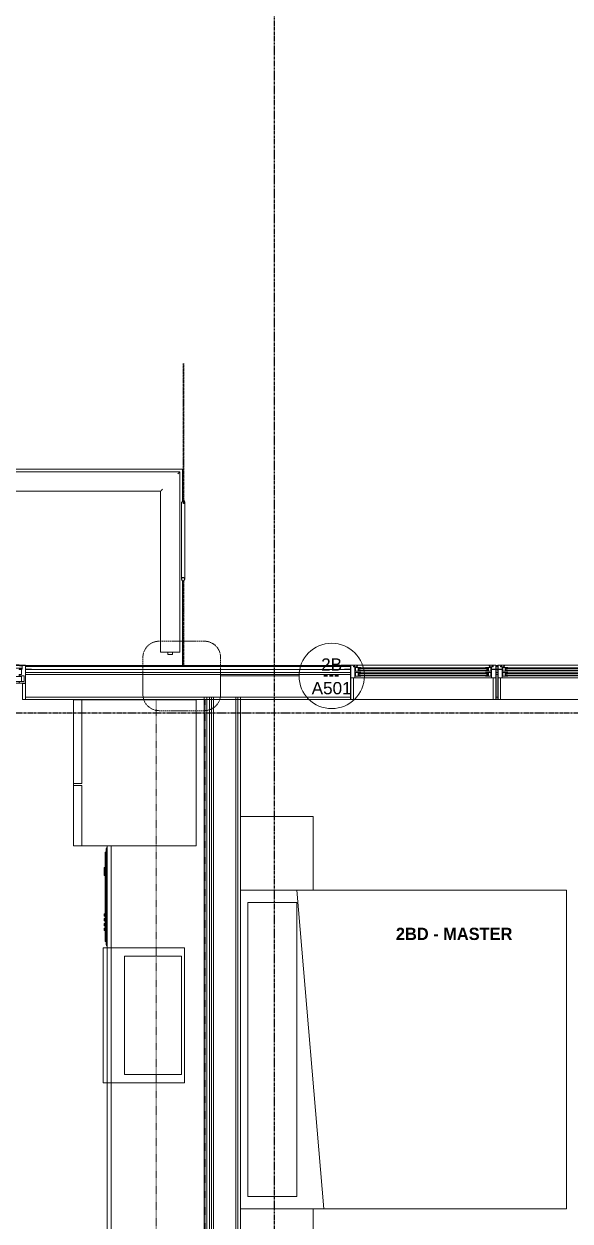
# Model space of a CAD drawing. Header units: inches. Extents: x -4093 to -1777, y 9773 to 12264.
# Drawn here: x -2561.7 to -2428, y 10714.9 to 11007.9 of the extents above; entities that cross this region are included whole.
import ezdxf

# ---------------------------------------------------------------- set-up
doc = ezdxf.new("R2010")
doc.units = ezdxf.units.IN
doc.header["$MEASUREMENT"] = 0
for name, pattern in [('Center 1_4_', [0.53125, 0.25, -0.09375, 0.09375, -0.09375]), ('Dash', [0.25, 0.125, -0.125]), ('Dash Dot 3_16_', [0.3125, 0.1875, -0.0625, 0, -0.0625]), ('Grid Line 1_2_', [0.875, 0.5, -0.125, 0.125, -0.125]), ('Hidden 1_8_', [0.1875, 0.125, -0.0625])]:
    doc.linetypes.add(name, pattern=pattern)
for name, color, linetype, lineweight in [('0-1', 7, 'Continuous', 5), ('0-2', 7, 'Continuous', 9), ('A-ANNO-SYMB', 150, 'Continuous', 9), ('A-ANNO-SYMB-1', 150, 'Dash Dot 3_16_', 9), ('A-AREA-IDEN', 2, 'Continuous', 9), ('A-DETL-CNTR', 5, 'Center 1_4_', 9), ('A-DETL-GENF', 92, 'Continuous', 18), ('A-DETL-GENF-2', 92, 'Continuous', 9), ('A-DETL-GENF-HDLN', 1, 'Dash', 9), ('A-DETL-HDLN', 90, 'Hidden 1_8_', 9), ('A-DOOR', 31, 'Continuous', 18), ('A-DOOR-4', 31, 'Continuous', 9), ('A-DOOR-FRAM-2', 31, 'Continuous', 9), ('A-FLOR-2', 192, 'Continuous', 9), ('A-FLOR-HRAL', 11, 'Continuous', 9), ('A-GLAZ', 151, 'Continuous', 18), ('A-GLAZ-1', 151, 'Continuous', 9), ('A-GLAZ-2', 151, 'Continuous', 30), ('A-WALL', 113, 'Continuous', 18), ('A-WALL-2', 250, 'Continuous', 18), ('A-WALL-3', 113, 'Continuous', 9), ('I-FURN-1', 7, 'Continuous', 9), ('I-WALL-1', 7, 'Continuous', 9), ('P-SANR-FIXT-1', 7, 'Continuous', 9), ('Q-CASE-1', 7, 'Continuous', 9), ('Q-CASE-HDLN-1', 7, 'Dash', 9), ('Q-SPCQ-1', 7, 'Continuous', 9), ('S-BEAM', 12, 'Continuous', 9), ('S-GRID-1', 1, 'Grid Line 1_2_', 30)]:
    doc.layers.add(name, color=color, linetype=linetype, lineweight=lineweight)
doc.styles.add('Arial', font='arial.ttf', dxfattribs={"height": 3})
doc.styles.add('Century Gothic', font='ufonts.com_century-gothic.ttf', dxfattribs={"height": 0.09375})
doc.styles.add('Century Gothic_B', font='GOTHICB.TTF', dxfattribs={"height": 3})

# ---------------------------------------------------------------- blocks, each defined once
blk = doc.blocks.new('Bed-Standard - King 78_ x 80_-V4-BACKGROUND - 3RD FLOOR')
at = {"layer": 'I-FURN-1'}
for p, q in [((-28.31, 38.02), (-28.31, -41.8)), ((-25.31, 36.2), (-25.31, 24.2)), ((-25.31, 36.2), (46.69, 36.2)), ((46.69, 36.2), (46.69, 24.2)), ((49.69, -41.8), (49.69, 38.02)), ((49.69, 24.2), (-28.31, 17.63)), ((-25.31, 24.2), (46.69, 24.2)), ((-28.31, -41.8), (49.69, -41.8))]:
    blk.add_line(p, q, dxfattribs=at)
blk = doc.blocks.new('Table-Night Stand - 18_ x 18_ x 24_-1352623-BACKGROUND - 3RD FLOOR')
at = {"layer": 'I-FURN-1'}
for p, q in [((18.15, 0), (18.15, 17.81)), ((0.15, 0), (18.15, 0))]:
    blk.add_line(p, q, dxfattribs=at)
blk = doc.blocks.new('Table-Night Stand - 18_ x 18_ x 24_-V9-BACKGROUND - 3RD FLOOR')
at = {"layer": 'I-FURN-1'}
for p, q in [((0.15, 17.81), (0.15, 0)), ((0.15, 0), (18.15, 0))]:
    blk.add_line(p, q, dxfattribs=at)
blk = doc.blocks.new('OD_CW_Base Cabinet - OD_CW_Base Cabinet-V61-BACKGROUND - 3RD FLOOR')
at = {"layer": 'Q-CASE-1'}
for p, q in [((0.74, 23.81), (0.74, 21.81)), ((36.49, 0), (131.34, 0)), ((161.34, 0), (191.34, 0))]:
    blk.add_line(p, q, dxfattribs=at)
blk = doc.blocks.new('OD_CW_Upper Cabinet - OD_CW_Upper Cabinet-4366994-BACKGROUND - 3RD FLOOR')
at = {"layer": 'Q-CASE-HDLN-1'}
for p, q in [((191.34, 24), (0.74, 24)), ((0.74, 24), (0.74, 12)), ((191.34, 12), (191.34, 24)), ((0.74, 12), (191.34, 12))]:
    blk.add_line(p, q, dxfattribs=at)
blk = doc.blocks.new('Refrigerator_-_Side-by-Side_6047 - 36_ X 30_-1372843-BACKGROUND - 3RD FLOOR')
at = {"layer": 'Q-SPCQ-1'}
for p, q in [((-17.88, 15.58), (17.87, 15.58)), ((-17.88, -14.42), (-17.88, 15.58)), ((-17.88, 15.58), (-3.13, 15.58)), ((-17.88, 15.58), (-17.88, 13.58)), ((-3.13, 13.58), (-3.13, 15.58)), ((-2.63, 15.58), (17.87, 15.58)), ((-2.63, 15.58), (-2.63, 13.58)), ((17.87, 15.58), (17.87, -14.42)), ((17.87, 13.58), (17.87, 15.58)), ((-3.13, 13.58), (-17.88, 13.58)), ((17.87, 13.58), (-2.63, 13.58)), ((17.87, -14.42), (-17.88, -14.42))]:
    blk.add_line(p, q, dxfattribs=at)
blk = doc.blocks.new('Stainless Steel Farmhous Kitchen Sink - Stainless Steel Farmhous Kitchen Sink-2443921-BACKGROUND - 3RD FLOOR')
at = {"layer": 'P-SANR-FIXT-1'}
for p, q in [((0, -2.25), (-33, -2.25)), ((-33, -2.25), (-33, -22.2)), ((0, -22.2), (0, -2.25)), ((-31, -16.96), (-31, -3)), ((-31, -3), (-2, -3)), ((-2, -3), (-2, -16.96)), ((-2, -16.96), (-31, -16.96)), ((-33, -22.2), (0, -22.2))]:
    blk.add_line(p, q, dxfattribs=at)
blk = doc.blocks.new('CTR - 1st Phase - Unit Layouts_rvt-1-BACKGROUND - 3RD FLOOR')
at = {"layer": 'Q-CASE-1'}
for p, q in [((-2519.56, 10842.51), (-2517.56, 10842.51)), ((-2541.37, 10711.91), (-2541.37, 10806.76)), ((-2540.37, 10711.91), (-2540.37, 10806.76)), ((-2540.37, 10806.76), (-2540.37, 10711.91))]:
    blk.add_line(p, q, dxfattribs=at)
at = {"layer": 'Q-SPCQ-1'}
for p, q in [((-2541.84, 10783.35), (-2541.84, 10805.17)), ((-2541.59, 10805.17), (-2541.84, 10805.17)), ((-2541.59, 10806.06), (-2541.59, 10783.33)), ((-2541.37, 10806.26), (-2541.39, 10806.26)), ((-2541.84, 10801.44), (-2542.09, 10801.44)), ((-2542.09, 10800.45), (-2542.09, 10801.44)), ((-2542.09, 10799.47), (-2542.09, 10800.45)), ((-2542.09, 10799.47), (-2541.84, 10799.47)), ((-2542.09, 10789.52), (-2542.09, 10790.11)), ((-2541.84, 10790.11), (-2542.09, 10790.11)), ((-2542.09, 10789.52), (-2541.84, 10789.52)), ((-2542.09, 10788.34), (-2542.09, 10788.93)), ((-2541.84, 10788.93), (-2542.09, 10788.93)), ((-2542.09, 10788.34), (-2541.84, 10788.34)), ((-2542.09, 10787.16), (-2542.09, 10787.75)), ((-2541.84, 10787.75), (-2542.09, 10787.75)), ((-2542.09, 10787.16), (-2541.84, 10787.16)), ((-2542.09, 10785.98), (-2542.09, 10786.57)), ((-2541.84, 10786.57), (-2542.09, 10786.57)), ((-2542.09, 10785.98), (-2541.84, 10785.98)), ((-2541.59, 10783.35), (-2541.84, 10783.35)), ((-2541.59, 10783.33), (-2541.59, 10782.46)), ((-2541.39, 10782.26), (-2541.37, 10782.26))]:
    blk.add_line(p, q, dxfattribs=at)
for centre, radius, start, end in [((-2541.39, 10806.06), 0.197, 90, 180), ((-2541.39, 10806.06), 0.197, 105, 165), ((-2540.52, 10783.33), 1.07, 180, 216.3436), ((-2541.39, 10782.46), 0.197, 180, 270)]:
    blk.add_arc(centre, radius, start, end, dxfattribs=at)
at = {"layer": '0-2'}
for name, p, rotation in [('Refrigerator_-_Side-by-Side_6047 - 36_ X 30_-1372843-BACKGROUND - 3RD FLOOR', (-2533.98, 10824.63), 90.00000000000064), ('OD_CW_Base Cabinet - OD_CW_Base Cabinet-V61-BACKGROUND - 3RD FLOOR', (-2541.37, 10843.25), 269.9999999999955), ('OD_CW_Upper Cabinet - OD_CW_Upper Cabinet-4366994-BACKGROUND - 3RD FLOOR', (-2541.37, 10843.25), 270.0000000000159), ('Table-Night Stand - 18_ x 18_ x 24_-1352623-BACKGROUND - 3RD FLOOR', (-2490.87, 10795.72), 89.99999999962053), ('Bed-Standard - King 78_ x 80_-V4-BACKGROUND - 3RD FLOOR', (-2470.67, 10746.18), 89.99999999962053), ('Stainless Steel Farmhous Kitchen Sink - Stainless Steel Farmhous Kitchen Sink-2443921-BACKGROUND - 3RD FLOOR', (-2520.15, 10748.76), 270.0000000000002), ('Table-Night Stand - 18_ x 18_ x 24_-V9-BACKGROUND - 3RD FLOOR', (-2490.87, 10699.72), 89.99999999962053)]:
    blk.add_blockref(name, p, dxfattribs=dict(at, rotation=rotation))
blk = doc.blocks.new('CTR - 1st Phase - Common Walls_rvt-1-BACKGROUND - 3RD FLOOR')
at = {"layer": 'A-WALL-2'}
for p, q in [((-2516.94, 10843.14), (-2516.94, 10458.16)), ((-2516.31, 10843.14), (-2516.31, 10458.16)), ((-2515.81, 10843.14), (-2515.81, 10458.16)), ((-2515.31, 10843.14), (-2515.31, 10458.16)), ((-2509.81, 10843.14), (-2509.81, 10458.16)), ((-2509.31, 10843.14), (-2509.31, 10458.16))]:
    blk.add_line(p, q, dxfattribs=at)
at = {"layer": 'I-WALL-1'}
for p, q in [((-2508.69, 10843.14), (-2517.56, 10843.14)), ((-2517.56, 10843.14), (-2517.56, 10496.91)), ((-2508.69, 10578.1), (-2508.69, 10843.14))]:
    blk.add_line(p, q, dxfattribs=at)
blk = doc.blocks.new('CTR - 1st Phase - Structure_rvt-1-BACKGROUND - 3RD FLOOR')
at = {"layer": 'S-GRID-1'}
for p, q in [((-2500.32, 9772.61), (-2500.32, 12247.5)), ((-1777.25, 10839.19), (-4076.95, 10839.19))]:
    blk.add_line(p, q, dxfattribs=at)
blk = doc.blocks.new('Window-Double_Hung-Marvin-Essential - 2-WIDE _TEMP ALL LOW_ ESDH3066-3454268-BACKGROUND - 3RD FLOOR')
at = {"layer": 'A-DETL-GENF'}
for p, q in [((-19.25, 3.23), (-19.25, 3.19)), ((-17.75, 3.23), (-19.25, 3.23)), ((-19.25, 3.19), (-17.9, 3.19)), ((-17.9, 3.19), (-17.9, 3.08)), ((-17.9, 3.08), (-17.75, 3.08)), ((-17.75, 4.28), (-17.16, 4.28)), ((-17.75, 4.28), (-17.75, 1.19)), ((-17.08, 3.87), (-17.16, 4.28)), ((-17.08, 3.87), (-16.19, 3.87)), ((-16.85, 4.25), (-16.85, 3.87)), ((-16.3, 4.25), (-16.85, 4.25)), ((-16.38, 3.77), (-16.72, 3.77)), ((-16.72, 3.77), (-16.72, 1.19)), ((-15.34, 3.69), (-16.56, 3.69)), ((-16.56, 2.75), (-16.56, 3.69)), ((-16.38, 3.87), (-16.38, 3.77)), ((-16.3, 4.01), (-16.3, 4.25)), ((-16.18, 4.01), (-16.3, 4.01)), ((-16.19, 3.97), (-16.1, 3.97)), ((-16.19, 3.87), (-16.19, 3.97)), ((-16.18, 4.22), (-16.1, 4.22)), ((-16.18, 4.22), (-16.18, 4.01)), ((-16.1, 3.97), (-16.1, 4.22)), ((-15.94, 2.87), (-15.94, 3.59)), ((-15.94, 3.59), (-15.28, 3.59)), ((15.84, 3.57), (-15.84, 3.57)), ((-15.84, 2.88), (-15.84, 3.57)), ((15.84, 3.45), (-15.84, 3.45)), ((15.84, 3.01), (-15.84, 3.01)), ((-15.54, 3.01), (-15.54, 3.45)), ((-15.34, 3.69), (-15.28, 3.63)), ((-15.28, 3.59), (-15.28, 3.63)), ((15.34, 3.69), (15.28, 3.63)), ((15.28, 3.59), (15.28, 3.63)), ((15.94, 3.59), (15.28, 3.59)), ((15.34, 3.69), (16.56, 3.69)), ((15.54, 3.01), (15.54, 3.45)), ((15.84, 2.88), (15.84, 3.57)), ((15.94, 2.87), (15.94, 3.59)), ((16.18, 4.22), (16.1, 4.22)), ((16.1, 3.97), (16.1, 4.22)), ((16.19, 3.97), (16.1, 3.97)), ((16.18, 4.22), (16.18, 4.01)), ((16.18, 4.01), (16.3, 4.01)), ((16.19, 3.87), (16.19, 3.97)), ((17.08, 3.87), (16.19, 3.87)), ((16.3, 4.01), (16.3, 4.25)), ((16.3, 4.25), (16.85, 4.25)), ((16.38, 3.87), (16.38, 3.77)), ((16.38, 3.77), (16.72, 3.77)), ((16.56, 2.75), (16.56, 3.69)), ((16.72, 3.77), (16.72, 1.19)), ((16.85, 4.25), (16.85, 3.87)), ((17.08, 3.87), (17.16, 4.28)), ((17.75, 4.28), (17.16, 4.28)), ((17.75, 4.28), (17.75, 1.19)), ((17.75, 3.23), (19.25, 3.23)), ((17.9, 3.08), (17.75, 3.08)), ((17.9, 3.19), (17.9, 3.08)), ((19.25, 3.19), (17.9, 3.19)), ((19.25, 3.23), (19.25, 3.19)), ((-16.72, 1.19), (-17.75, 1.19)), ((-16.56, 2.75), (-15.34, 2.75)), ((-15.34, 2.47), (-16.56, 2.47)), ((-16.56, 1.53), (-16.56, 2.47)), ((-16.56, 1.53), (-15.34, 1.53)), ((-15.28, 2.87), (-15.94, 2.87)), ((-15.94, 1.65), (-15.94, 2.37)), ((-15.94, 2.37), (-15.28, 2.37)), ((-15.28, 1.65), (-15.94, 1.65)), ((15.84, 2.88), (-15.84, 2.88)), ((15.84, 2.35), (-15.84, 2.35)), ((-15.84, 1.66), (-15.84, 2.35)), ((15.84, 2.23), (-15.84, 2.23)), ((15.84, 1.79), (-15.84, 1.79)), ((15.84, 1.66), (-15.84, 1.66)), ((-15.54, 1.79), (-15.54, 2.23)), ((-15.34, 2.75), (-15.28, 2.81)), ((-15.34, 2.47), (-15.28, 2.41)), ((-15.34, 1.53), (-15.28, 1.59)), ((-15.28, 2.81), (-15.28, 2.87)), ((-15.28, 2.37), (-15.28, 2.41)), ((-15.28, 1.59), (-15.28, 1.65)), ((15.28, 2.81), (15.28, 2.87)), ((15.28, 2.87), (15.94, 2.87)), ((15.34, 2.75), (15.28, 2.81)), ((15.34, 2.47), (15.28, 2.41)), ((15.28, 2.37), (15.28, 2.41)), ((15.94, 2.37), (15.28, 2.37)), ((15.28, 1.59), (15.28, 1.65)), ((15.28, 1.65), (15.94, 1.65)), ((15.34, 1.53), (15.28, 1.59)), ((16.56, 2.75), (15.34, 2.75)), ((15.34, 2.47), (16.56, 2.47)), ((16.56, 1.53), (15.34, 1.53)), ((15.54, 1.79), (15.54, 2.23)), ((15.84, 1.66), (15.84, 2.35)), ((15.94, 1.65), (15.94, 2.37)), ((16.56, 1.53), (16.56, 2.47)), ((16.72, 1.19), (17.75, 1.19))]:
    blk.add_line(p, q, dxfattribs=at)
at = {"layer": 'A-DETL-GENF-HDLN'}
blk.add_line((16.1, 4.22), (-16.5, 4.22), dxfattribs=at)
at = {"layer": 'A-GLAZ'}
for p, q in [((-17.13, 1.16), (-17.13, -4.19)), ((17.12, -4.19), (17.12, 1.16)), ((-17.13, -4.19), (-17.75, -4.19)), ((17.12, -4.19), (17.75, -4.19))]:
    blk.add_line(p, q, dxfattribs=at)
at = {"layer": 'A-GLAZ-1'}
for p, q in [((17.75, 4.28), (-17.75, 4.28)), ((20.21, 4.25), (17.75, 4.25)), ((17.75, 4.19), (20.21, 4.19)), ((20.21, 4.19), (20.21, 4.25)), ((-17.75, 1.19), (17.75, 1.19)), ((-17.75, -4.19), (17.75, -4.19))]:
    blk.add_line(p, q, dxfattribs=at)
at = {"layer": 'A-GLAZ-2'}
for p, q in [((-17.75, 4.28), (-17.75, 1.19)), ((17.75, 1.19), (17.75, 4.28)), ((-17.75, 1.16), (-17.75, -4.19)), ((17.75, -4.19), (17.75, 1.16))]:
    blk.add_line(p, q, dxfattribs=at)
blk = doc.blocks.new('Window-Double_Hung-Marvin-Essential - 2-WIDE _TEMP ALL LOW_ ESDH3066-3454271-BACKGROUND - 3RD FLOOR')
at = {"layer": 'A-DETL-GENF'}
for p, q in [((-16.72, -1.19), (-17.75, -1.19)), ((-17.75, -4.28), (-17.75, -1.19)), ((-16.72, -3.77), (-16.72, -1.19)), ((-16.56, -1.53), (-15.34, -1.53)), ((-16.56, -1.53), (-16.56, -2.47)), ((-15.34, -2.47), (-16.56, -2.47)), ((-16.56, -2.75), (-15.34, -2.75)), ((-16.56, -2.75), (-16.56, -3.69)), ((-15.28, -1.65), (-15.94, -1.65)), ((-15.94, -1.65), (-15.94, -2.37)), ((-15.94, -2.37), (-15.28, -2.37)), ((-15.28, -2.87), (-15.94, -2.87)), ((-15.94, -2.87), (-15.94, -3.59)), ((15.84, -1.66), (-15.84, -1.66)), ((-15.84, -1.66), (-15.84, -2.35)), ((15.84, -1.79), (-15.84, -1.79)), ((15.84, -2.23), (-15.84, -2.23)), ((15.84, -2.35), (-15.84, -2.35)), ((15.84, -2.88), (-15.84, -2.88)), ((-15.84, -2.88), (-15.84, -3.57)), ((-15.54, -1.79), (-15.54, -2.23)), ((-15.34, -1.53), (-15.28, -1.59)), ((-15.34, -2.47), (-15.28, -2.41)), ((-15.34, -2.75), (-15.28, -2.81)), ((-15.28, -1.59), (-15.28, -1.65)), ((-15.28, -2.37), (-15.28, -2.41)), ((-15.28, -2.81), (-15.28, -2.87)), ((15.34, -1.53), (15.28, -1.59)), ((15.28, -1.59), (15.28, -1.65)), ((15.28, -1.65), (15.94, -1.65)), ((15.28, -2.37), (15.28, -2.41)), ((15.94, -2.37), (15.28, -2.37)), ((15.34, -2.47), (15.28, -2.41)), ((15.34, -2.75), (15.28, -2.81)), ((15.28, -2.81), (15.28, -2.87)), ((15.28, -2.87), (15.94, -2.87)), ((16.56, -1.53), (15.34, -1.53)), ((15.34, -2.47), (16.56, -2.47)), ((16.56, -2.75), (15.34, -2.75)), ((15.54, -1.79), (15.54, -2.23)), ((15.84, -1.66), (15.84, -2.35)), ((15.84, -2.88), (15.84, -3.57)), ((15.94, -1.65), (15.94, -2.37)), ((15.94, -2.87), (15.94, -3.59)), ((16.56, -1.53), (16.56, -2.47)), ((16.56, -2.75), (16.56, -3.69)), ((16.72, -3.77), (16.72, -1.19)), ((16.72, -1.19), (17.75, -1.19)), ((17.75, -4.28), (17.75, -1.19)), ((-19.25, -3.23), (-19.25, -3.19)), ((-19.25, -3.19), (-17.9, -3.19)), ((-17.75, -3.23), (-19.25, -3.23)), ((-17.9, -3.19), (-17.9, -3.08)), ((-17.9, -3.08), (-17.75, -3.08)), ((-17.75, -4.28), (-17.16, -4.28)), ((-17.08, -3.87), (-17.16, -4.28)), ((-17.08, -3.87), (-16.19, -3.87)), ((-16.85, -4.25), (-16.85, -3.87)), ((-16.3, -4.25), (-16.85, -4.25)), ((-16.38, -3.77), (-16.72, -3.77)), ((-15.34, -3.69), (-16.56, -3.69)), ((-16.38, -3.87), (-16.38, -3.77)), ((-16.18, -4.01), (-16.3, -4.01)), ((-16.3, -4.01), (-16.3, -4.25)), ((-16.19, -3.87), (-16.19, -3.97)), ((-16.19, -3.97), (-16.1, -3.97)), ((-16.18, -4.22), (-16.18, -4.01)), ((-16.18, -4.22), (-16.1, -4.22)), ((-16.1, -3.97), (-16.1, -4.22)), ((-15.94, -3.59), (-15.28, -3.59)), ((15.84, -3.01), (-15.84, -3.01)), ((15.84, -3.45), (-15.84, -3.45)), ((15.84, -3.57), (-15.84, -3.57)), ((-15.54, -3.01), (-15.54, -3.45)), ((-15.34, -3.69), (-15.28, -3.63)), ((-15.28, -3.59), (-15.28, -3.63)), ((15.28, -3.59), (15.28, -3.63)), ((15.94, -3.59), (15.28, -3.59)), ((15.34, -3.69), (15.28, -3.63)), ((15.34, -3.69), (16.56, -3.69)), ((15.54, -3.01), (15.54, -3.45)), ((16.19, -3.97), (16.1, -3.97)), ((16.1, -3.97), (16.1, -4.22)), ((16.18, -4.22), (16.1, -4.22)), ((16.18, -4.22), (16.18, -4.01)), ((16.18, -4.01), (16.3, -4.01)), ((17.08, -3.87), (16.19, -3.87)), ((16.19, -3.87), (16.19, -3.97)), ((16.3, -4.01), (16.3, -4.25)), ((16.3, -4.25), (16.85, -4.25)), ((16.38, -3.87), (16.38, -3.77)), ((16.38, -3.77), (16.72, -3.77)), ((16.85, -4.25), (16.85, -3.87)), ((17.08, -3.87), (17.16, -4.28)), ((17.75, -4.28), (17.16, -4.28)), ((17.9, -3.08), (17.75, -3.08)), ((17.75, -3.23), (19.25, -3.23)), ((17.9, -3.19), (17.9, -3.08)), ((19.25, -3.19), (17.9, -3.19)), ((19.25, -3.23), (19.25, -3.19))]:
    blk.add_line(p, q, dxfattribs=at)
at = {"layer": 'A-DETL-GENF-HDLN'}
blk.add_line((16.1, -4.22), (-16.5, -4.22), dxfattribs=at)
at = {"layer": 'A-GLAZ'}
for p, q in [((-17.13, 4.19), (-17.75, 4.19)), ((-17.13, -1.16), (-17.13, 4.19)), ((17.12, 4.19), (17.75, 4.19)), ((17.12, 4.19), (17.12, -1.16))]:
    blk.add_line(p, q, dxfattribs=at)
at = {"layer": 'A-GLAZ-1'}
for p, q in [((-17.75, 4.19), (17.75, 4.19)), ((-17.75, -1.19), (17.75, -1.19)), ((17.75, -4.28), (-17.75, -4.28)), ((17.75, -4.19), (20.21, -4.19)), ((20.21, -4.25), (17.75, -4.25)), ((20.21, -4.19), (20.21, -4.25))]:
    blk.add_line(p, q, dxfattribs=at)
at = {"layer": 'A-GLAZ-2'}
for p, q in [((-17.75, -1.16), (-17.75, 4.19)), ((17.75, 4.19), (17.75, -1.16)), ((-17.75, -4.28), (-17.75, -1.19)), ((17.75, -1.19), (17.75, -4.28))]:
    blk.add_line(p, q, dxfattribs=at)
blk = doc.blocks.new('Door-Sliding-Marvin-2_Panel_Patio_Door-Essential - LR-MARVIN ESSENTIAL SLIDING - 6_-0_X6_-10_ - 3RD FLOOR-3441016-BACKGROUND - 3RD FLOOR')
at = {"layer": 'A-DETL-GENF'}
for p, q in [((-37.25, 3.19), (-37.25, 3.23)), ((-35.75, 3.23), (-37.25, 3.23)), ((-35.91, 3.19), (-37.25, 3.19)), ((-35.91, 3.19), (-35.91, 3.08)), ((-35.75, 3.08), (-35.91, 3.08)), ((-35, 4.28), (-35.75, 4.28)), ((-35.75, 4.28), (-35.75, -0.19)), ((-35, 3.31), (-35, 4.28)), ((-34.25, 3.31), (-35, 3.31)), ((-34.81, 3.19), (-32.46, 3.19)), ((-34.81, 1.94), (-34.81, 3.19)), ((-34.25, 3.19), (-34.25, 3.31)), ((-32.46, 3.19), (-32.38, 2.87)), ((-1.29, 3.19), (-1.38, 2.87)), ((0.87, 3.19), (-1.29, 3.19)), ((-0.24, 4.05), (-0.24, 3.53)), ((0.34, 4.05), (-0.24, 4.05)), ((-0.24, 3.53), (1.51, 3.53)), ((0.6, 4.36), (0.34, 4.05)), ((1.35, 4.36), (0.6, 4.36)), ((0.87, 1.72), (0.87, 3.19)), ((1.35, 4.05), (1.35, 4.36)), ((1.35, 4.05), (1.51, 4.05)), ((1.51, 3.69), (1.51, 4.05)), ((1.71, 3.69), (1.51, 3.69)), ((1.51, 3.65), (1.75, 3.65)), ((1.51, 3.53), (1.51, 3.65)), ((1.64, 3.83), (1.64, 3.94)), ((1.75, 3.94), (1.64, 3.94)), ((1.64, 3.83), (1.71, 3.83)), ((1.71, 3.83), (1.71, 3.69)), ((1.75, 3.65), (1.75, 3.94)), ((33.01, 3.94), (33.12, 3.94)), ((33.01, 3.65), (33.01, 3.94)), ((33.25, 3.65), (33.01, 3.65)), ((33.12, 3.83), (33.05, 3.83)), ((33.05, 3.83), (33.05, 3.69)), ((33.05, 3.69), (33.25, 3.69)), ((33.12, 3.83), (33.12, 3.94)), ((33.25, 3.69), (33.25, 4.05)), ((33.41, 4.05), (33.25, 4.05)), ((33.25, 3.53), (33.25, 3.65)), ((35, 3.53), (33.25, 3.53)), ((33.41, 4.05), (33.41, 4.36)), ((33.41, 4.36), (34.16, 4.36)), ((34.16, 4.36), (34.42, 4.05)), ((34.25, 3.19), (34.25, 3.31)), ((34.25, 3.31), (35, 3.31)), ((34.81, 3.19), (34.25, 3.19)), ((34.42, 4.05), (35, 4.05)), ((34.81, 1.94), (34.81, 3.19)), ((35, 4.28), (35.75, 4.28)), ((35, 3.31), (35, 4.28)), ((35.75, 4.28), (35.75, -0.19)), ((35.75, 3.23), (37.25, 3.23)), ((35.75, 3.08), (35.9, 3.08)), ((35.9, 3.19), (35.9, 3.08)), ((35.9, 3.19), (37.25, 3.19)), ((37.25, 3.19), (37.25, 3.23)), ((-35.5, 1.62), (-35.5, 0.25)), ((-35.5, 1.62), (-34.25, 1.62)), ((-35.5, 0.25), (-34.39, 0.25)), ((-32.41, 1.94), (-34.81, 1.94)), ((-34.39, 0.25), (-34.25, 0.1)), ((-34.25, 1.62), (-34.25, 1.94)), ((-34.25, -0.19), (-34.25, 0.1)), ((-32.38, 2.87), (-33.09, 2.87)), ((-33.09, 2.87), (-33.09, 2.12)), ((-33.09, 2.12), (-32.34, 2.12)), ((-32.98, 2.87), (-0.77, 2.87)), ((-32.98, 2.72), (-32.98, 2.87)), ((-32.98, 2.72), (-0.77, 2.72)), ((-32.98, 2.27), (-0.77, 2.27)), ((-32.98, 2.27), (-32.98, 2.12)), ((-32.98, 2.12), (-0.77, 2.12)), ((-32.87, 2.72), (-32.87, 2.27)), ((-32.61, 2.72), (-32.61, 2.27)), ((-32.34, 2), (-32.41, 1.94)), ((-32.34, 2.12), (-32.34, 2)), ((-0.66, 2.12), (-1.41, 2.12)), ((-1.41, 2.12), (-1.41, 2)), ((-1.41, 2), (-1.34, 1.94)), ((-1.38, 2.87), (-0.66, 2.87)), ((-1.34, 1.94), (0.87, 1.94)), ((-1.14, 2.72), (-1.14, 2.27)), ((-0.88, 2.72), (-0.88, 2.27)), ((0.24, 1.82), (-0.88, 1.72)), ((-0.88, 0.25), (-0.88, 1.72)), ((-0.88, 1.5), (1.29, 1.5)), ((1.34, 0.25), (-0.88, 0.25)), ((-0.77, 2.72), (-0.77, 2.87)), ((-0.77, 2.27), (-0.77, 2.12)), ((-0.66, 2.87), (-0.66, 2.12)), ((-0.43, 1.68), (0.43, 1.76)), ((-0.43, 1.58), (-0.43, 1.68)), ((-0.24, 1.58), (-0.43, 1.58)), ((-0.24, 1.62), (0.87, 1.72)), ((-0.24, 1.62), (-0.24, 1.7)), ((-0.24, 1.51), (-0.24, 1.58)), ((0.24, 1.93), (0.24, 1.86)), ((0.24, 1.86), (0.43, 1.86)), ((0.24, 1.82), (0.24, 1.74)), ((0.43, 1.86), (0.43, 1.76)), ((0.66, 1.19), (0.66, 0.44)), ((1.37, 1.19), (0.66, 1.19)), ((0.66, 0.44), (1.41, 0.44)), ((0.77, 1.19), (33.04, 1.19)), ((0.77, 1.04), (0.77, 1.19)), ((0.77, 1.04), (33.04, 1.04)), ((0.77, 0.58), (33.04, 0.58)), ((0.77, 0.58), (0.77, 0.44)), ((0.77, 0.44), (33.04, 0.44)), ((0.88, 1.04), (0.88, 0.58)), ((1.14, 1.04), (1.14, 0.58)), ((1.29, 1.5), (1.37, 1.19)), ((1.41, 0.31), (1.34, 0.25)), ((1.41, 0.44), (1.41, 0.31)), ((33.16, 0.44), (32.41, 0.44)), ((32.41, 0.44), (32.41, 0.31)), ((32.41, 0.31), (32.47, 0.25)), ((32.52, 1.5), (32.44, 1.19)), ((32.44, 1.19), (33.16, 1.19)), ((32.47, 0.25), (34.84, 0.25)), ((34.84, 1.5), (32.52, 1.5)), ((32.68, 1.04), (32.68, 0.58)), ((32.93, 1.04), (32.93, 0.58)), ((33.04, 1.04), (33.04, 1.19)), ((33.04, 0.58), (33.04, 0.44)), ((33.16, 1.19), (33.16, 0.44)), ((34.81, 1.94), (34.25, 1.94)), ((34.25, 1.62), (34.25, 1.94)), ((35.5, 1.62), (34.25, 1.62)), ((34.39, 0.25), (34.25, 0.1)), ((34.25, -0.19), (34.25, 0.1)), ((35.5, 0.25), (34.39, 0.25)), ((34.84, 0.25), (34.84, 1.5)), ((35.5, 1.62), (35.5, 0.25)), ((-35.75, -0.19), (-34.25, -0.19)), ((35.75, -0.19), (34.25, -0.19))]:
    blk.add_line(p, q, dxfattribs=at)
at = {"layer": 'A-DETL-GENF-2'}
for p, q in [((-32.87, 2.72), (-32.87, 2.27)), ((-32.61, 2.72), (-32.61, 2.27))]:
    blk.add_line(p, q, dxfattribs=at)
at = {"layer": 'A-DETL-GENF-HDLN'}
blk.add_line((1.75, 3.94), (33.01, 3.94), dxfattribs=at)
at = {"layer": 'A-DOOR'}
for p, q in [((-35.06, -0.22), (-35.75, -0.22)), ((-35.75, -0.22), (-35.75, -4.19)), ((-35.06, -4.19), (-35.06, -0.22)), ((35.06, -0.22), (35.06, -4.19)), ((35.75, -0.22), (35.06, -0.22)), ((35.75, -4.19), (35.75, -0.22)), ((-35.75, -4.19), (-35.06, -4.19)), ((35.06, -4.19), (35.75, -4.19))]:
    blk.add_line(p, q, dxfattribs=at)
at = {"layer": 'A-DOOR-4'}
for p, q in [((-35.75, 4.25), (-40.68, 4.25)), ((-40.68, 4.25), (-40.68, 4.19)), ((-35.75, 4.25), (35.75, 4.25)), ((-35.75, 4.19), (-35.75, 4.25)), ((-35.75, 4.19), (35.75, 4.19)), ((35.75, 4.25), (35.75, 4.19))]:
    blk.add_line(p, q, dxfattribs=at)
at = {"layer": 'A-DOOR-FRAM-2'}
for p, q in [((35.75, 4.28), (-35.75, 4.28)), ((-35.75, 4.28), (-35.75, -0.19)), ((35.75, -0.19), (35.75, 4.28)), ((-35.75, -0.19), (35.75, -0.19))]:
    blk.add_line(p, q, dxfattribs=at)
blk = doc.blocks.new('Railing - Baluster_01-2700443-BACKGROUND - 3RD FLOOR')
at = {"layer": 'A-FLOR-HRAL'}
for p, q in [((-0.59, 1.18), (0.59, 1.18)), ((-0.59, 0.59), (-0.59, 1.18)), ((0.59, 1.18), (0.59, 0.59))]:
    blk.add_line(p, q, dxfattribs=at)
blk = doc.blocks.new('Railing - Railing-3415223-BACKGROUND - 3RD FLOOR')
at = {"layer": 'A-FLOR-HRAL'}
for p, q in [((-2523.55, 10898.25), (-2637.1, 10898.25)), ((-2637.1, 10898.25), (-2637.1, 10854.14)), ((-2523.55, 10854.14), (-2523.55, 10898.25)), ((-2632.37, 10893.53), (-2528.27, 10893.53)), ((-2632.37, 10854.14), (-2632.37, 10893.53)), ((-2528.27, 10893.53), (-2528.27, 10854.14)), ((-2636.63, 10854.14), (-2637.1, 10854.14)), ((-2632.85, 10854.14), (-2636.63, 10854.14)), ((-2632.37, 10854.14), (-2632.85, 10854.14)), ((-2527.8, 10854.14), (-2528.27, 10854.14)), ((-2524.02, 10854.14), (-2527.8, 10854.14)), ((-2523.55, 10854.14), (-2524.02, 10854.14))]:
    blk.add_line(p, q, dxfattribs=at)
for points, knots in [([(-2637.1, 10898.25), (-2637.1, 10898.25), (-2637.09, 10898.24), (-2637.06, 10898.22), (-2637.04, 10898.19), (-2637.01, 10898.16), (-2636.98, 10898.13), (-2636.95, 10898.11), (-2636.91, 10898.07), (-2636.87, 10898.02), (-2636.84, 10897.99), (-2636.8, 10897.95), (-2636.73, 10897.88), (-2636.67, 10897.82), (-2636.63, 10897.78)], [0, 0, 0, 0, 0.166667, 0.25, 0.333333, 0.416667, 0.458333, 0.5, 0.583333, 0.666667, 0.708333, 0.75, 0.833333, 1, 1, 1, 1]), ([(-2523.55, 10898.25), (-2523.55, 10898.25), (-2523.56, 10898.24), (-2523.58, 10898.22), (-2523.61, 10898.19), (-2523.64, 10898.16), (-2523.67, 10898.13), (-2523.69, 10898.11), (-2523.73, 10898.07), (-2523.78, 10898.02), (-2523.81, 10897.99), (-2523.85, 10897.95), (-2523.92, 10897.88), (-2523.98, 10897.82), (-2524.02, 10897.78)], [0, 0, 0, 0, 0.166667, 0.25, 0.333333, 0.416667, 0.458333, 0.5, 0.583333, 0.666667, 0.708333, 0.75, 0.833333, 1, 1, 1, 1]), ([(-2632.85, 10894), (-2632.8, 10893.96), (-2632.74, 10893.9), (-2632.67, 10893.82), (-2632.62, 10893.77), (-2632.58, 10893.74), (-2632.55, 10893.7), (-2632.52, 10893.67), (-2632.49, 10893.64), (-2632.46, 10893.62), (-2632.44, 10893.59), (-2632.41, 10893.56), (-2632.38, 10893.54), (-2632.37, 10893.53), (-2632.37, 10893.53)], [0, 0, 0, 0, 0.166667, 0.25, 0.333333, 0.375, 0.416667, 0.5, 0.541667, 0.583333, 0.666667, 0.75, 0.833333, 1, 1, 1, 1]), ([(-2527.8, 10894), (-2527.84, 10893.96), (-2527.9, 10893.9), (-2527.98, 10893.82), (-2528.03, 10893.77), (-2528.06, 10893.74), (-2528.1, 10893.7), (-2528.13, 10893.67), (-2528.16, 10893.64), (-2528.18, 10893.62), (-2528.21, 10893.59), (-2528.24, 10893.56), (-2528.27, 10893.54), (-2528.27, 10893.53), (-2528.27, 10893.53)], [0, 0, 0, 0, 0.166667, 0.25, 0.333333, 0.375, 0.416667, 0.5, 0.541667, 0.583333, 0.666667, 0.75, 0.833333, 1, 1, 1, 1])]:
    blk.add_open_spline(points, degree=3, knots=knots, dxfattribs=at)
at = {"rotation": 180}
blk.add_blockref('Railing - Baluster_01-2700443-BACKGROUND - 3RD FLOOR', (-2525.91, 10854.73), dxfattribs=at)
blk = doc.blocks.new('Walls 57 - Walls 1-3381286-BACKGROUND - 3RD FLOOR')
at = {"layer": 'S-BEAM'}
for p, q in [((-2523.1, 10890.93), (-2523.1, 10871.99)), ((-2522.35, 10871.99), (-2522.35, 10890.93))]:
    blk.add_line(p, q, dxfattribs=at)
at = {"layer": 'S-BEAM', "flags": 128}
for points in [[(-2522.35, 10871.99), (-2522.36, 10872.09), (-2522.4, 10872.18), (-2522.45, 10872.26), (-2522.52, 10872.32), (-2522.6, 10872.37), (-2522.68, 10872.39), (-2522.77, 10872.39), (-2522.86, 10872.37), (-2522.94, 10872.32), (-2523.01, 10872.26), (-2523.06, 10872.18), (-2523.09, 10872.09), (-2523.1, 10871.99)], [(-2523.1, 10871.99), (-2523.09, 10871.89), (-2523.06, 10871.8), (-2523.01, 10871.72), (-2522.94, 10871.66), (-2522.86, 10871.62), (-2522.77, 10871.59), (-2522.68, 10871.59), (-2522.6, 10871.62), (-2522.52, 10871.66), (-2522.45, 10871.72), (-2522.4, 10871.8), (-2522.36, 10871.89), (-2522.35, 10871.99)]]:
    blk.add_lwpolyline(points, dxfattribs=at)
at = {"layer": 'S-BEAM'}
blk.add_ellipse((-2522.73, 10890.93), major_axis=(0.375, 0), ratio=0.93544, start_param=0, end_param=2.081897, dxfattribs=at)
blk = doc.blocks.new('Section - Callout Head-565430-BACKGROUND - 3RD FLOOR')
at = {"layer": 'A-ANNO-SYMB'}
for start, end in [(360, 180), (180, 360)]:
    blk.add_arc((0, 0), 0.25, start, end, dxfattribs=at)
at = {"layer": 'A-ANNO-SYMB', "insert": (-0.0662, 0.0585), "char_height": 0.09375, "width": 0.160969, "attachment_point": 1, "style": 'Century Gothic'}
blk.add_mtext('---', dxfattribs=at)

msp = doc.modelspace()

# ---------------------------------------------------------------- linework, layer by layer
at = {"layer": 'A-ANNO-SYMB'}
msp.add_line((-2513.55, 10848.31), (-2494.35, 10848.31), dxfattribs=at)
at = {"layer": 'A-ANNO-SYMB-1'}
for p, q in [((-2517.55, 10856.81), (-2528.59, 10856.81)), ((-2532.59, 10852.81), (-2532.59, 10843.81)), ((-2513.55, 10843.81), (-2513.55, 10852.81)), ((-2528.59, 10839.81), (-2517.55, 10839.81))]:
    msp.add_line(p, q, dxfattribs=at)
for centre, start, end in [((-2528.59, 10852.81), 90, 180), ((-2517.55, 10852.81), 0, 90), ((-2528.59, 10843.81), 180, 270), ((-2517.55, 10843.81), 270, 0)]:
    msp.add_arc(centre, 4, start, end, dxfattribs=at)
at = {"layer": 'A-DETL-CNTR'}
for p, q in [((-2522.72, 10890.53), (-2522.72, 10924.78)), ((-2522.72, 10850.89), (-2522.72, 10871.59))]:
    msp.add_line(p, q, dxfattribs=at)
at = {"layer": 'A-DETL-HDLN'}
for p, q in [((-2522.54, 10890.47), (-2522.54, 10924.78)), ((-2522.54, 10850.89), (-2522.54, 10871.65))]:
    msp.add_line(p, q, dxfattribs=at)
at = {"layer": 'A-FLOR-2'}
for p, q in [((-2522.91, 10898.89), (-2637.74, 10898.89)), ((-2522.91, 10890.86), (-2522.91, 10898.89)), ((-2522.91, 10850.89), (-2522.91, 10871.64))]:
    msp.add_line(p, q, dxfattribs=at)
at = {"layer": 'A-WALL'}
for p, q in [((-2481.68, 10850.64), (-2561.37, 10850.64)), ((-2445.67, 10850.64), (-2446.18, 10850.64)), ((-2481.68, 10849.89), (-2561.37, 10849.89)), ((-2481.68, 10849.14), (-2561.37, 10849.14)), ((-2481.68, 10848.64), (-2561.37, 10848.64)), ((-2445.67, 10849.89), (-2446.18, 10849.89)), ((-2445.67, 10849.14), (-2446.18, 10849.14)), ((-2445.67, 10848.64), (-2446.18, 10848.64)), ((-2481.68, 10843.14), (-2561.37, 10843.14)), ((-2445.67, 10843.14), (-2446.18, 10843.14))]:
    msp.add_line(p, q, dxfattribs=at)
at = {"layer": 'A-WALL-3'}
for p, q in [((-2484.14, 10850.89), (-2561.37, 10850.89)), ((-2445.67, 10850.89), (-2446.18, 10850.89)), ((-2481.68, 10847.86), (-2481.68, 10847.89)), ((-2446.18, 10847.89), (-2446.18, 10847.86)), ((-2445.67, 10847.86), (-2445.67, 10847.89)), ((-2561.37, 10846.51), (-2561.37, 10846.48)), ((-2561.37, 10842.51), (-2481.68, 10842.51)), ((-2446.18, 10842.51), (-2445.67, 10842.51))]:
    msp.add_line(p, q, dxfattribs=at)

# ---------------------------------------------------------------- block references
at = {"layer": '0-1'}
for name in ['CTR - 1st Phase - Structure_rvt-1-BACKGROUND - 3RD FLOOR', 'CTR - 1st Phase - Unit Layouts_rvt-1-BACKGROUND - 3RD FLOOR', 'CTR - 1st Phase - Common Walls_rvt-1-BACKGROUND - 3RD FLOOR']:
    msp.add_blockref(name, (0, 0), dxfattribs=at)
at = {"layer": 'A-ANNO-SYMB', "xscale": 31.99999999999999, "yscale": 31.99999999999999, "zscale": 31.99999999999999}
msp.add_blockref('Section - Callout Head-565430-BACKGROUND - 3RD FLOOR', (-2486.35, 10848.31), dxfattribs=at)
at = {"layer": 'A-DOOR-4'}
msp.add_blockref('Door-Sliding-Marvin-2_Panel_Patio_Door-Essential - LR-MARVIN ESSENTIAL SLIDING - 6_-0_X6_-10_ - 3RD FLOOR-3441016-BACKGROUND - 3RD FLOOR', (-2597.12, 10846.7), dxfattribs=at)
at = {"layer": 'A-FLOR-HRAL'}
msp.add_blockref('Railing - Railing-3415223-BACKGROUND - 3RD FLOOR', (0, 0), dxfattribs=at)
at = {"layer": 'A-GLAZ-1', "rotation": 180}
msp.add_blockref('Window-Double_Hung-Marvin-Essential - 2-WIDE _TEMP ALL LOW_ ESDH3066-3454271-BACKGROUND - 3RD FLOOR', (-2463.93, 10846.7), dxfattribs=at)
at = {"layer": 'A-GLAZ-1'}
msp.add_blockref('Window-Double_Hung-Marvin-Essential - 2-WIDE _TEMP ALL LOW_ ESDH3066-3454268-BACKGROUND - 3RD FLOOR', (-2427.92, 10846.7), dxfattribs=at)
at = {"layer": 'S-BEAM'}
msp.add_blockref('Walls 57 - Walls 1-3381286-BACKGROUND - 3RD FLOOR', (0, 0), dxfattribs=at)

# ---------------------------------------------------------------- texts
at = {"layer": 'A-ANNO-SYMB', "char_height": 3, "attachment_point": 1, "style": 'Arial'}
for s, insert, width in [('2B', (-2488.93, 10852.61), 6.262), ('A501', (-2491.26, 10846.82), 11.918)]:
    msp.add_mtext(s, dxfattribs=dict(at, insert=insert, width=width))
at = {"layer": 'A-AREA-IDEN', "insert": (-2470.63, 10786.68), "char_height": 3, "width": 33.633, "attachment_point": 1, "style": 'Century Gothic_B'}
msp.add_mtext('2BD - MASTER', dxfattribs=at)

doc.saveas('drawing.dxf')
